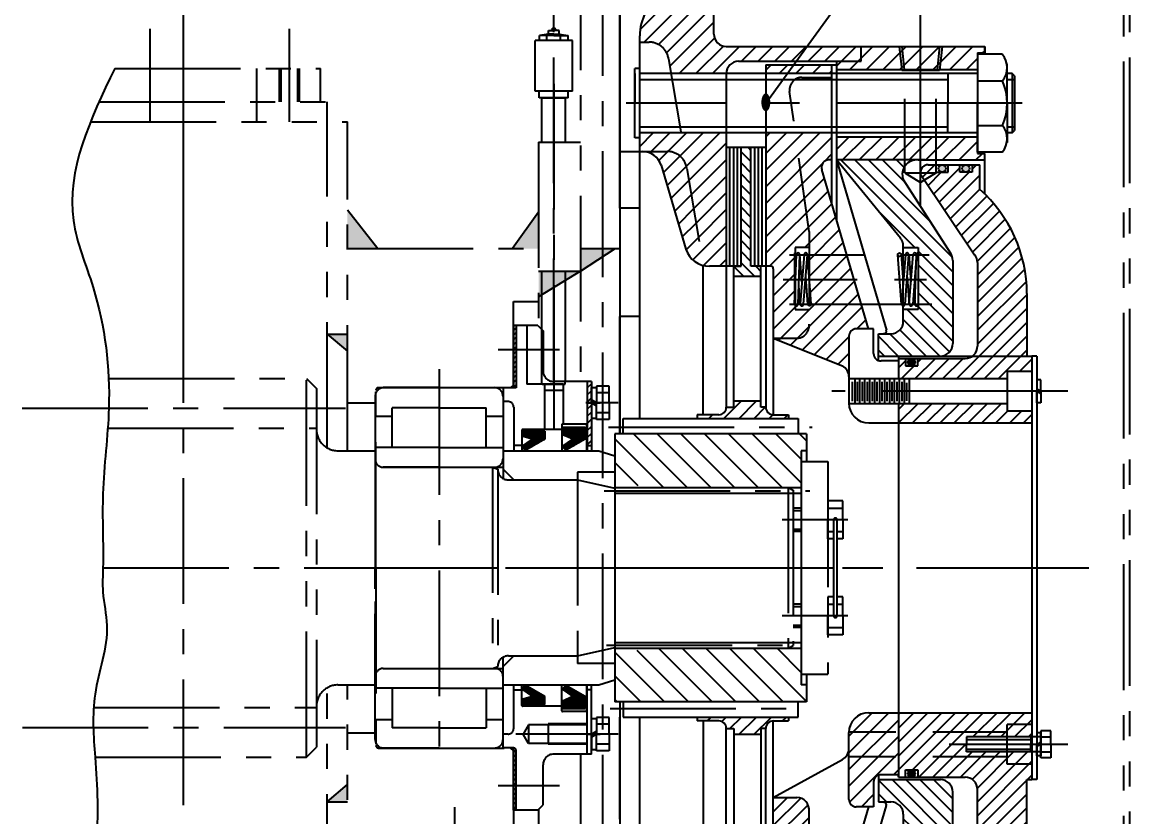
# Model space of a CAD drawing. Header units: millimetres. Extents: x 0 to 2520, y -69 to 1782.
# Drawn here: x 1275 to 1935, y 903 to 1377 of the extents above; entities that cross this region are included whole.
import ezdxf
from ezdxf.enums import TextEntityAlignment as Align

# ---------------------------------------------------------------- set-up
doc = ezdxf.new("R2010")
doc.units = ezdxf.units.MM
doc.header["$LTSCALE"] = 60
for name, pattern in [('F', [0.75, 0.5, -0.25]), ('G', [2, 1.25, -0.25, 0.25, -0.25]), ('K', [2.5, 1.25, -0.25, 0.25, -0.25, 0.25, -0.25])]:
    doc.linetypes.add(name, pattern=pattern)
for name, color, linetype in [('01', 7, 'Continuous'), ('02', 1, 'Continuous'), ('04', 2, 'F'), ('05', 142, 'G'), ('07', 6, 'K'), ('08', 1, 'Continuous'), ('11', 3, 'Continuous')]:
    doc.layers.add(name, color=color, linetype=linetype)
doc.styles.get("Standard").update_dxf_attribs({"font": 'isocp', "width": 0.707, "bigfont": 'intecad.shx'})
doc.dimstyles.new('INTE', dxfattribs={"dimscale": 6, "dimtxt": 3.5, "dimasz": 3, "dimexe": 3, "dimexo": 0, "dimgap": 1, "dimtad": 1, "dimdsep": 46, "dimtxsty": 'Standard', "dimcen": 0, "dimclrd": 1, "dimclre": 1, "dimclrt": 3, "dimaunit": 1, "dimadec": 0, "dimazin": 0, "dimtfac": 1, "dimtmove": 0, "dimatfit": 0, "dimfxl": 1, "dimarcsym": 0})
pattern_1 = [(45, (1973.6032, 4315.591), (-2.80633, 2.80633), [])]
pattern_2 = [(45, (1973.603, 4315.591), (-3.367596, 3.367596), [])]
pattern_3 = [(135, (1973.6032, 4315.591), (-2.80633, -2.80633), [])]
pattern_4 = [(45, (636.3797, 2911.235), (-3.0458066, 3.0458066), [])]
pattern_5 = [(45, (179.59285, 411.91707), (-0.088388348, 0.088388348), [])]
pattern_6 = [(45, (593.3937, 280.659), (-1.4142136, 1.4142136), [])]
pattern_7 = [(315, (179.59285, 1690.62694), (-0.088388348, -0.088388348), [])]

# ---------------------------------------------------------------- blocks, each defined once
blk = doc.blocks.new('*U1')
at = {"layer": '01'}
for p, q in [((-4, 0), (-4, 5.44)), ((-4, 5.44), (0, 5.44)), ((0, 5.44), (0, 0)), ((0, 3), (-4, 3)), ((-4, 0), (-4, -5.44)), ((0, 3), (30, 3)), ((0, -5.44), (0, 0)), ((4, 3), (4, 0)), ((4, -3), (4, 0)), ((30, 3), (30, 0)), ((30, -3), (30, 0)), ((0, -3), (-4, -3)), ((0, -3), (30, -3)), ((-4, -5.44), (0, -5.44))]:
    blk.add_line(p, q, dxfattribs=at)
at = {"layer": '02'}
for p, q in [((30, 2), (4, 2)), ((30, -2), (4, -2))]:
    blk.add_line(p, q, dxfattribs=at)
at = {"layer": '05'}
blk.add_line((-7.06, 0), (33.55, 0), dxfattribs=at)
blk = doc.blocks.new('*U2')
at = {"layer": '01'}
for p, q in [((-4.65, 1.6), (-4.65, 0)), ((0, 1.6), (-4.65, 1.6)), ((-4.65, 0), (0, 0)), ((0, 0), (-0.92, 1.6)), ((0, 1.6), (0.92, 0)), ((0, 1.6), (4.65, 1.6)), ((4.65, 0), (0, 0)), ((4.65, 1.6), (4.65, 0))]:
    blk.add_line(p, q, dxfattribs=at)
at = {"layer": '05'}
blk.add_line((0, 3.7), (0, -2.1), dxfattribs=at)
blk = doc.blocks.new('wrwerewr')
at = {"layer": '01'}
h = blk.add_hatch(color=256, dxfattribs=at)
h.paths.add_polyline_path([(2481.64, 5117.13, 1), (2478.64, 5117.13, 1)])
h.paths.add_polyline_path([(2491.25, 5117.13, 1), (2488.25, 5117.13, 1)])
for points in [[(2469.27, 5038.76, 1), (2466.27, 5038.76, 1)], [(2469.27, 4872.31, 1), (2466.27, 4872.31, 1)]]:
    blk.add_hatch(color=256, dxfattribs=at).paths.add_polyline_path(points)
at = {"layer": '02'}
h = blk.add_hatch(dxfattribs=at)
h.set_pattern_fill('ANSI31', color=256, scale=1.5, style=0)
h.set_pattern_definition(pattern_2)
h.paths.add_polyline_path([(2392.85, 5155.58, -0.411288), (2397.84, 5160.53), (2447.44, 5160.53), (2447.44, 5166.53), (2392.84, 5166.53, -0.414214), (2387.84, 5171.53), (2387.84, 5179.03), (2359.63, 5179.03, 0.106853), (2357.84, 5170.77), (2357.84, 5168.28), (2361.62, 5168.28, -0.366641), (2369.51, 5161.59), (2370.51, 5155.58)])
h.paths.add_polyline_path([(2387.84, 5179.03), (2387.84, 5193.93), (2367.65, 5193.93), (2360.26, 5180.3, 0.01769), (2359.63, 5179.03)])
h = blk.add_hatch(dxfattribs=at)
h.set_pattern_fill('ANSI31', color=256, scale=1.5, style=0)
h.set_pattern_definition(pattern_2)
h.paths.add_polyline_path([(2494.44, 5163.36), (2494.44, 5163.91), (2497.44, 5163.91), (2497.44, 5166.53), (2447.44, 5166.53), (2447.44, 5160.53), (2437.44, 5160.53), (2437.44, 5157.26), (2494.44, 5157.26)])
h.paths.add_polyline_path([(2494.44, 5129.87), (2437.44, 5129.87), (2437.44, 5120.63), (2469.49, 5120.63, -0.040072), (2470.44, 5120.63), (2497.44, 5120.63), (2497.44, 5123.26), (2494.44, 5123.26)])
h = blk.add_hatch(dxfattribs=at)
h.set_pattern_fill('ANSI31', color=256, scale=1.5, style=0)
h.set_pattern_definition(pattern_2)
h.paths.add_polyline_path([(2408.84, 5077.58), (2410.84, 5077.58, -0.414214), (2411.84, 5076.58), (2411.84, 5048.49), (2421.36, 5048.49, 0.455189), (2426.32, 5054.18), (2426.32, 5060.11), (2420.7, 5060.11), (2420.7, 5061.75, -0.208945), (2420.48, 5062.26), (2420.48, 5062.26), (2420.48, 5062.27), (2420.48, 5082.96, -0.081787), (2420.7, 5082.93), (2420.7, 5085.11), (2426.32, 5085.11), (2426.32, 5091.66), (2420.78, 5131.58), (2408.84, 5131.58)])
h.paths.add_polyline_path([(2431.49, 5116.75, -0.504941), (2434.35, 5120.63), (2435.44, 5120.63), (2435.44, 5131.58), (2420.78, 5131.58), (2426.32, 5091.66), (2426.32, 5082.26), (2441.6, 5082.26)])
h.paths.add_polyline_path([(2426.32, 5054.18, -0.455189), (2421.36, 5048.49), (2411.84, 5048.49), (2439.85, 5037.29, -0.273525), (2442.44, 5032.91), (2442.44, 5049.26, -0.414214), (2445.44, 5052.26), (2450.41, 5052.26), (2447.47, 5062.26), (2427.23, 5062.26, -0.507479), (2426.32, 5061.6)])
h.paths.add_polyline_path([(2447.47, 5062.26), (2444.54, 5072.26), (2426.45, 5072.26), (2427.23, 5062.26)])
h.paths.add_polyline_path([(2444.54, 5072.26), (2441.6, 5082.26), (2426.32, 5082.26), (2426.32, 5074.06), (2426.45, 5072.26)])
h.paths.add_polyline_path([(2435.44, 5155.58), (2435.44, 5159.03), (2408.84, 5159.03), (2408.84, 5155.58)])
h = blk.add_hatch(dxfattribs=at)
h.set_pattern_fill('ANSI31', color=256, scale=1.5, style=0)
h.set_pattern_definition(pattern_2)
h.paths.add_polyline_path([(2392.84, 5131.58), (2374.51, 5131.58), (2383.45, 5077.92, 0.065), (2386.02, 5077.58), (2392.84, 5077.58)])
h.paths.add_polyline_path([(2376.88, 5117.35, 0.366641), (2368.99, 5124.03), (2358.86, 5124.03, -0.340773), (2366.6, 5118.06), (2376.51, 5084.47, 0.25386), (2383.45, 5077.92)])
h.paths.add_polyline_path([(2368.99, 5124.03, -0.366641), (2376.88, 5117.35), (2374.51, 5131.58), (2357.84, 5131.58), (2357.84, 5124.03)])
at = {"layer": '02', "linetype": 'Continuous'}
h = blk.add_hatch(dxfattribs=at)
h.set_pattern_fill('ANSI31', color=1, angle=90, style=0)
h.set_pattern_definition([(135, (1973.6032, 4315.5908), (-2.245064, -2.245064), [])])
h.paths.add_polyline_path([(2398.84, 5077.58), (2395.84, 5077.58), (2395.84, 5073.55), (2406.84, 5073.55), (2406.84, 5077.58), (2402.84, 5077.58), (2402.84, 5125.58), (2398.84, 5125.58)])
h = blk.add_hatch(dxfattribs=at)
h.set_pattern_fill('ANSI31', color=1, scale=1.25, angle=90, style=0)
h.set_pattern_definition(pattern_3)
h.paths.add_polyline_path([(2470.48, 5060.11), (2464.44, 5060.11), (2464.44, 5055.26, -0.414214), (2459.44, 5050.26), (2454.44, 5050.26), (2454.44, 5041.26), (2479.44, 5041.26, 0.414214), (2484.44, 5046.26), (2484.44, 5079.95, 0.13227), (2483.77, 5082.46), (2464.36, 5112.75, -0.49108), (2469.49, 5120.63), (2437.44, 5120.63), (2463.32, 5088.9, -0.172711), (2464.44, 5085.74), (2464.44, 5085.11), (2470.48, 5085.11)])
h = blk.add_hatch(dxfattribs=at)
h.set_pattern_fill('ANSI31', color=1, scale=1.25, style=0)
h.set_pattern_definition(pattern_1)
h.paths.add_polyline_path([(2495.44, 5108.63), (2495.44, 5118.63), (2492.25, 5118.63), (2492.25, 5115.63), (2487.25, 5115.63), (2487.25, 5118.63), (2482.64, 5118.63), (2482.64, 5115.63), (2477.64, 5115.63), (2477.64, 5118.63), (2474.44, 5118.63, 0.414214), (2471.44, 5115.63), (2471.44, 5114.84), (2493.29, 5082.24, -0.175459), (2494.44, 5079.04), (2494.44, 5045.26, -0.236068), (2492.44, 5041.26), (2514.44, 5041.26), (2514.44, 5066.57, 0.212445)])
h.paths.add_polyline_path([(2492.44, 5041.26, -0.162278), (2489.44, 5040.26), (2470.27, 5040.26), (2470.27, 5037.26), (2465.27, 5037.26), (2465.27, 5040.26), (2462.44, 5040.26), (2462.44, 5039.26), (2462.44, 5031.97), (2506.44, 5031.97), (2506.44, 5034.97), (2516.44, 5034.97), (2516.44, 5041.26), (2514.44, 5041.26)])
h.paths.add_polyline_path([(2462.44, 5021.97), (2462.44, 5014.18), (2516.44, 5014.18), (2516.44, 5018.97), (2506.44, 5018.97), (2506.44, 5021.97)])
h = blk.add_hatch(dxfattribs=at)
h.set_pattern_fill('LINE', color=1, scale=1.356668, angle=45, style=0)
h.set_pattern_definition(pattern_4)
h.paths.add_polyline_path([(2395.84, 5020.51), (2392.84, 5020.51, -0.414214), (2389.84, 5017.51), (2381.04, 5017.51), (2381.04, 5015.9), (2418.04, 5015.9), (2418.04, 5017.51), (2411.84, 5017.51, -0.414214), (2408.84, 5020.51), (2406.84, 5020.51), (2406.84, 5023), (2395.84, 5023)])
at = {"layer": '02'}
h = blk.add_hatch(dxfattribs=at)
h.set_pattern_fill('ANSI31', color=256, scale=1.5, style=0)
h.set_pattern_definition(pattern_2)
h.paths.add_polyline_path([(2442.44, 4879.09), (2442.44, 4861.81, 0.414214), (2445.44, 4858.81), (2452.44, 4858.81), (2452.44, 4868.81, -0.414214), (2455.44, 4871.81), (2462.44, 4871.81), (2462.44, 4879.09)])
h.paths.add_polyline_path([(2450.44, 4896.88, 0.406545), (2442.45, 4889.09), (2462.44, 4889.09), (2462.44, 4896.88)])
h.paths.add_polyline_path([(2462.44, 4879.09), (2462.44, 4889.09), (2442.45, 4889.09, 0.006563), (2442.44, 4888.88), (2442.44, 4879.09)])
at = {"layer": '02', "linetype": 'Continuous'}
h = blk.add_hatch(dxfattribs=at)
h.set_pattern_fill('ANSI31', color=1, scale=1.25, style=0)
h.set_pattern_definition(pattern_1)
h.paths.add_polyline_path([(2494.44, 4832.03, -0.175459), (2493.29, 4828.83), (2471.44, 4796.22), (2471.44, 4795.43, 0.414214), (2474.44, 4792.43), (2477.64, 4792.43), (2477.64, 4795.43), (2482.64, 4795.43), (2482.64, 4792.43), (2487.25, 4792.43), (2487.25, 4795.43), (2492.25, 4795.43), (2492.25, 4792.43), (2495.44, 4792.43), (2495.44, 4802.43, 0.212445), (2514.44, 4844.5), (2514.44, 4869.81), (2516.44, 4869.81), (2516.44, 4876.09), (2506.44, 4876.09), (2506.44, 4879.09), (2462.44, 4879.09), (2462.44, 4870.81), (2465.27, 4870.81), (2465.27, 4873.81), (2470.27, 4873.81), (2470.27, 4870.81), (2489.44, 4870.81, -0.414214), (2494.44, 4865.81)])
h.paths.add_polyline_path([(2506.44, 4879.09), (2506.44, 4881.09), (2490.04, 4881.09), (2490.04, 4884.09), (2490.04, 4887.09), (2506.44, 4887.09), (2506.44, 4889.09), (2462.44, 4889.09), (2462.44, 4879.09)])
h.paths.add_polyline_path([(2462.44, 4896.88), (2462.44, 4889.09), (2506.44, 4889.09), (2506.44, 4892.09), (2516.44, 4892.09), (2516.44, 4896.88)])
h.paths.add_polyline_path([(2506.44, 4892.09), (2506.44, 4887.09), (2516.44, 4887.09), (2516.44, 4892.09)])
h.paths.add_polyline_path([(2506.44, 4881.09), (2506.44, 4876.09), (2516.44, 4876.09), (2516.44, 4881.09)])
h = blk.add_hatch(dxfattribs=at)
h.set_pattern_fill('LINE', color=1, scale=1.356668, angle=45, style=0)
h.set_pattern_definition(pattern_4)
h.paths.add_polyline_path([(2381.04, 4895.16), (2381.04, 4893.55), (2389.84, 4893.55, -0.414214), (2392.84, 4890.55), (2395.84, 4890.55), (2395.84, 4888.06), (2406.84, 4888.06), (2406.84, 4890.55), (2408.84, 4890.55, -0.414214), (2411.84, 4893.55), (2418.04, 4893.55), (2418.04, 4895.16)])
h = blk.add_hatch(dxfattribs=at)
h.set_pattern_fill('ANSI31', color=1, scale=1.25, angle=90, style=0)
h.set_pattern_definition(pattern_3)
h.paths.add_polyline_path([(2470.48, 4825.95), (2464.44, 4825.95), (2464.44, 4825.32, -0.172711), (2463.32, 4822.16), (2437.44, 4790.43), (2469.49, 4790.43, -0.49108), (2464.36, 4798.31), (2483.53, 4828.24, 0.154629), (2484.44, 4831.12), (2484.44, 4864.81, 0.414214), (2479.44, 4869.81), (2454.44, 4869.81), (2454.44, 4860.81), (2459.44, 4860.81, -0.414214), (2464.44, 4855.81), (2464.44, 4850.95), (2470.48, 4850.95)])
h = blk.add_hatch(dxfattribs=at)
h.set_pattern_fill('ANSI31', color=1, scale=1.25, style=0)
h.set_pattern_definition(pattern_1)
h.paths.add_polyline_path([(2408.84, 4779.48), (2408.84, 4755.48), (2408.84, 4752.03), (2435.44, 4752.03), (2435.44, 4757.08), (2423.41, 4757.08, -0.455189), (2418.46, 4762.77), (2426.32, 4819.4), (2426.32, 4825.95), (2420.7, 4825.95), (2420.7, 4850.95), (2426.32, 4850.95), (2426.32, 4856.88, 0.455189), (2421.36, 4862.57), (2411.84, 4862.57), (2411.84, 4834.48, -0.414214), (2410.84, 4833.48), (2408.84, 4833.48)])
at = {"layer": '04', "linetype": 'F'}
h = blk.add_hatch(dxfattribs=at)
h.set_pattern_fill('U', color=2, scale=3, angle=45, style=0, pattern_type=0)
h.set_pattern_definition([(315, (2420.477, 5072.2625), (-2.12132, -2.12132), [])])
edge = h.paths.add_edge_path()
edge.add_ellipse((2426.53, 5062.26), major_axis=(-0.495, 0.495), ratio=1, start_angle=-135, end_angle=225, ccw=False)
edge = h.paths.add_edge_path()
edge.add_ellipse((2462.88, 5082.26), major_axis=(0.495, 0.495), ratio=1, start_angle=-45, end_angle=315, ccw=False)
at = {"layer": '01'}
for p, q in [((2349.84, 5195.23), (2349.84, 5101.08)), ((2349.84, 5101.08), (2349.84, 5193.93)), ((2387.84, 5171.53), (2387.84, 5193.93)), ((2357.84, 5015.9), (2357.84, 5170.77)), ((2392.84, 5166.53), (2497.44, 5166.53)), ((2392.84, 5166.53), (2497.44, 5166.53)), ((2447.44, 5160.53), (2447.44, 5166.53)), ((2497.44, 5163.91), (2497.44, 5166.53)), ((2497.44, 5166.53), (2497.44, 5163.36)), ((2494.44, 5163.91), (2494.44, 5123.26)), ((2494.44, 5163.91), (2497.44, 5163.91)), ((2494.44, 5163.36), (2494.44, 5143.58)), ((2504.46, 5163.36), (2494.44, 5163.36)), ((2355.86, 5129.58), (2355.86, 5157.58)), ((2357.84, 5157.58), (2355.86, 5157.58)), ((2357.84, 5155.58), (2357.84, 5157.58)), ((2397.84, 5160.53), (2447.44, 5160.53)), ((2408.84, 5159.03), (2408.84, 5155.58)), ((2408.84, 5159.03), (2437.44, 5159.03)), ((2408.84, 5159.03), (2437.44, 5159.03)), ((2435.44, 5159.03), (2435.44, 5155.58)), ((2437.44, 5160.53), (2437.44, 5155.58)), ((2437.44, 5157.26), (2494.44, 5157.26)), ((2506.42, 5143.58), (2506.42, 5159.52)), ((2355.86, 5155.58), (2355.86, 5143.58)), ((2494.44, 5155.58), (2357.84, 5155.58)), ((2392.84, 5155.53), (2392.84, 5020.51)), ((2482.44, 5155.58), (2482.44, 5143.58)), ((2494.44, 5152.58), (2504.6, 5152.58)), ((2508.42, 5155.58), (2506.42, 5155.58)), ((2508.42, 5155.58), (2508.42, 5131.58)), ((2509.42, 5154.58), (2508.42, 5155.58)), ((2509.42, 5154.58), (2509.42, 5132.58)), ((2482.44, 5131.58), (2482.44, 5143.58)), ((2494.44, 5123.81), (2494.44, 5143.58)), ((2506.42, 5143.58), (2506.42, 5127.65)), ((2494.44, 5134.58), (2504.6, 5134.58)), ((2357.84, 5129.58), (2355.86, 5129.58)), ((2494.44, 5131.58), (2357.84, 5131.58)), ((2408.84, 5131.58), (2408.84, 5020.51)), ((2435.44, 5131.58), (2435.44, 5103.26)), ((2437.44, 5131.58), (2437.44, 5096.44)), ((2494.44, 5129.87), (2437.44, 5129.87)), ((2508.42, 5131.58), (2506.42, 5131.58)), ((2508.42, 5131.58), (2509.42, 5132.58)), ((2408.84, 5125.58), (2392.84, 5125.58)), ((2394.34, 5077.58), (2394.34, 5125.58)), ((2395.84, 5077.58), (2395.84, 5125.58)), ((2397.34, 5077.58), (2397.34, 5125.58)), ((2398.84, 5077.58), (2398.84, 5125.58)), ((2402.84, 5077.58), (2402.84, 5125.58)), ((2404.34, 5077.58), (2404.34, 5125.58)), ((2405.84, 5077.58), (2405.84, 5125.58)), ((2407.34, 5077.58), (2407.34, 5125.58)), ((2357.84, 5124.03), (2358.86, 5124.03)), ((2435.44, 5120.63), (2434.35, 5120.63)), ((2437.44, 5120.63), (2457.58, 5051.7)), ((2473.22, 5120.63), (2437.44, 5120.63)), ((2463.32, 5088.9), (2437.44, 5120.63)), ((2470.44, 5120.63), (2497.44, 5120.63)), ((2504.46, 5123.81), (2494.44, 5123.81)), ((2494.44, 5123.26), (2497.44, 5123.26)), ((2497.44, 5106.76), (2497.44, 5123.26)), ((2366.47, 5118.52), (2376.51, 5084.47)), ((2450.41, 5052.26), (2431.49, 5116.75)), ((2474.44, 5118.63), (2495.44, 5118.63)), ((2477.64, 5118.63), (2477.64, 5115.63)), ((2482.64, 5115.63), (2482.64, 5118.63)), ((2487.25, 5115.63), (2487.25, 5118.63)), ((2492.25, 5118.63), (2492.25, 5115.63)), ((2495.44, 5108.63), (2495.44, 5118.63)), ((2464.36, 5112.75), (2483.53, 5082.82)), ((2471.44, 5101.69), (2471.44, 5115.63)), ((2471.44, 5114.84), (2493.29, 5082.24)), ((2477.64, 5115.63), (2482.64, 5115.63)), ((2492.25, 5115.63), (2487.25, 5115.63)), ((2357.84, 5101.08), (2349.84, 5101.08)), ((2464.44, 5055.26), (2464.44, 5085.74)), ((2383.51, 5017.51), (2383.51, 5077.58)), ((2398.84, 5077.58), (2386.02, 5077.58)), ((2395.84, 5020.51), (2395.84, 5077.58)), ((2395.84, 5077.58), (2397.84, 5077.58)), ((2397.84, 5077.58), (2398.84, 5077.58)), ((2410.84, 5077.58), (2402.84, 5077.58)), ((2406.84, 5020.51), (2406.84, 5077.58)), ((2411.84, 5076.58), (2411.84, 5017.51)), ((2484.44, 5079.95), (2484.44, 5046.26)), ((2494.44, 5079.04), (2494.44, 5045.26)), ((2395.84, 5073.55), (2406.84, 5073.55)), ((2514.44, 5066.57), (2514.44, 5041.26)), ((2349.84, 5057.27), (2349.84, 5009.8)), ((2349.84, 5009.8), (2349.84, 5057.27)), ((2357.84, 5057.27), (2349.84, 5057.27)), ((2442.44, 5049.26), (2442.44, 5022.18)), ((2450.41, 5052.26), (2445.44, 5052.26)), ((2452.44, 5052.26), (2450.41, 5052.26)), ((2452.44, 5042.26), (2452.44, 5052.26)), ((2454.44, 5050.26), (2459.44, 5050.26)), ((2454.44, 5039.43), (2454.44, 5050.26)), ((2411.84, 5048.49), (2439.85, 5037.29)), ((2454.44, 5041.26), (2479.44, 5041.26)), ((2455.56, 5041.26), (2516.44, 5041.26)), ((2462.44, 5041.26), (2462.44, 5031.97)), ((2462.44, 5040.26), (2462.44, 5039.26)), ((2462.44, 5040.26), (2489.44, 5040.26)), ((2465.27, 5040.26), (2465.27, 5037.26)), ((2470.27, 5037.26), (2470.27, 5040.26)), ((2514.44, 5041.26), (2516.44, 5041.26)), ((2516.44, 5041.26), (2516.44, 4869.81)), ((2518.44, 5041.26), (2516.44, 5041.26)), ((2518.44, 5041.26), (2516.44, 5041.26)), ((2518.44, 5041.26), (2518.44, 4869.81)), ((2462.44, 5039.26), (2455.44, 5039.26)), ((2465.27, 5037.26), (2470.27, 5037.26)), ((2506.44, 5031.97), (2442.44, 5031.97)), ((2516.44, 5034.97), (2506.44, 5034.97)), ((2506.44, 5034.97), (2506.44, 5018.97)), ((2406.84, 5023), (2395.84, 5023)), ((2506.44, 5021.97), (2442.45, 5021.97)), ((2462.44, 5021.97), (2462.44, 4870.81)), ((2381.04, 5017.51), (2381.04, 5015.9)), ((2392.84, 5020.51), (2395.84, 5020.51)), ((2408.84, 5020.51), (2406.84, 5020.51)), ((2418.04, 5017.51), (2418.04, 5015.9)), ((2516.44, 5018.97), (2506.44, 5018.97)), ((2349.84, 4895.16), (2349.84, 4853.79)), ((2349.84, 4853.79), (2349.84, 4895.16)), ((2357.84, 4738.81), (2357.84, 4895.16)), ((2381.04, 4895.16), (2381.04, 4893.55)), ((2383.51, 4893.55), (2383.51, 4833.48)), ((2411.84, 4834.48), (2411.84, 4893.55)), ((2418.04, 4895.16), (2418.04, 4893.55)), ((2392.84, 4755.53), (2392.84, 4890.55)), ((2392.84, 4890.55), (2395.84, 4890.55)), ((2395.84, 4890.55), (2395.84, 4833.48)), ((2406.84, 4888.06), (2395.84, 4888.06)), ((2408.84, 4890.55), (2406.84, 4890.55)), ((2406.84, 4890.55), (2406.84, 4833.48)), ((2408.84, 4779.48), (2408.84, 4890.55)), ((2442.44, 4861.81), (2442.44, 4888.88)), ((2411.84, 4862.57), (2439.85, 4877.97)), ((2454.44, 4871.63), (2454.44, 4860.81)), ((2454.44, 4869.81), (2479.44, 4869.81)), ((2462.44, 4871.81), (2455.44, 4871.81)), ((2462.44, 4870.81), (2462.44, 4871.81)), ((2462.44, 4870.81), (2489.44, 4870.81)), ((2465.27, 4870.81), (2465.27, 4873.81)), ((2465.27, 4873.81), (2470.27, 4873.81)), ((2470.27, 4873.81), (2470.27, 4870.81)), ((2514.44, 4869.81), (2516.44, 4869.81)), ((2514.44, 4844.5), (2514.44, 4869.81)), ((2518.44, 4869.81), (2516.44, 4869.81)), ((2452.44, 4868.81), (2452.44, 4858.81)), ((2494.44, 4832.03), (2494.44, 4865.81)), ((2411.84, 4862.57), (2421.36, 4862.57)), ((2454.44, 4860.81), (2459.44, 4860.81)), ((2484.44, 4831.12), (2484.44, 4864.81)), ((2426.32, 4819.4), (2426.32, 4856.88)), ((2450.41, 4858.81), (2431.49, 4794.32)), ((2437.44, 4790.43), (2457.58, 4859.36)), ((2452.44, 4858.81), (2445.44, 4858.81)), ((2464.44, 4855.81), (2464.44, 4825.32))]:
    blk.add_line(p, q, dxfattribs=at)
at = {"layer": '01', "color": 7, "linetype": 'Continuous'}
for p, q in [((2389.84, 5017.51), (2381.04, 5017.51)), ((2411.84, 5017.51), (2418.04, 5017.51)), ((2450.44, 5014.18), (2516.44, 5014.18)), ((2450.44, 4896.88), (2516.44, 4896.88)), ((2389.84, 4893.55), (2381.04, 4893.55)), ((2411.84, 4893.55), (2418.04, 4893.55))]:
    blk.add_line(p, q, dxfattribs=at)
at = {"layer": '01'}
for centre in [(2480.14, 5117.13), (2489.75, 5117.13), (2467.77, 5038.76), (2467.77, 4872.31)]:
    blk.add_circle(centre, 1.5, dxfattribs=at)
for centre, radius, start, end in [((2377.84, 5170.77), 20, 151.5498, 180), ((2392.84, 5171.53), 5, 180, 270), ((2497.82, 5157.88), 8.61, 322.0181, 39.5112), ((2397.84, 5155.53), 5, 90, 180), ((2483.29, 5143.58), 23.14, 337.1098, 22.8902), ((2497.82, 5129.28), 8.61, 320.4888, 37.9819), ((2358.86, 5116.03), 8, 18.1472, 90), ((2434.35, 5117.63), 3, 90, 197.1644), ((2469.97, 5114.71), 5.94, 85.4106, 199.2084), ((2474.44, 5115.63), 3, 90, 180), ((2457.68, 5066.25), 56.77, 0.32, 48.2956), ((2386.02, 5087.58), 10, 198.1472, 270), ((2479.44, 5079.95), 5, 0, 35.16), ((2489.44, 5079.04), 5, 0, 39.8071), ((2410.84, 5076.58), 1, 0, 90), ((2459.44, 5055.26), 5, 270, 0), ((2445.44, 5049.26), 3, 90, 180), ((2456.61, 5051.43), 1, 270, 15.4874), ((2479.44, 5046.26), 5, 270, 0), ((2489.44, 5045.26), 5, 270, 0), ((2455.44, 5042.26), 3, 180, 270), ((2437.44, 5032.91), 5, 0, 61.1906), ((2450.44, 5022.18), 8, 180, 270), ((2389.84, 5020.51), 3, 270, 0), ((2411.84, 5020.51), 3, 180, 270), ((2450.44, 4888.88), 8, 90, 180), ((2389.84, 4890.55), 3, 0, 90), ((2411.84, 4890.55), 3, 90, 180), ((2437.44, 4882.36), 5, 298.8094, 0), ((2455.44, 4868.81), 3, 90, 180), ((2479.44, 4864.81), 5, 0, 90), ((2489.44, 4865.81), 5, 0, 90), ((2421.36, 4857.57), 5, 352.102, 90), ((2445.44, 4861.81), 3, 180, 270), ((2456.61, 4859.63), 1, 344.5126, 90), ((2459.44, 4855.81), 5, 0, 90)]:
    blk.add_arc(centre, radius, start, end, dxfattribs=at)
at = {"layer": '02'}
for p, q in [((2462.76, 5166.53), (2480.13, 5166.53)), ((2357.84, 5153.18), (2482.44, 5153.18)), ((2506.42, 5153.18), (2509.42, 5153.18)), ((2357.84, 5133.98), (2482.44, 5133.98)), ((2506.42, 5133.98), (2509.42, 5133.98))]:
    blk.add_line(p, q, dxfattribs=at)
at = {"layer": '02', "color": 1, "linetype": 'Continuous'}
for p, q in [((2443.79, 5030.8), (2443.79, 5022.98)), ((2444.79, 5031.97), (2444.79, 5021.97)), ((2445.79, 5030.8), (2445.79, 5022.98)), ((2446.79, 5031.97), (2446.79, 5021.97)), ((2447.79, 5030.8), (2447.79, 5022.98)), ((2448.79, 5031.97), (2448.79, 5021.97)), ((2449.79, 5030.8), (2449.79, 5022.98)), ((2450.79, 5031.97), (2450.79, 5021.97)), ((2451.79, 5030.8), (2451.79, 5022.98)), ((2452.79, 5031.97), (2452.79, 5021.97)), ((2453.79, 5030.8), (2453.79, 5022.98)), ((2454.79, 5031.97), (2454.79, 5021.97)), ((2455.79, 5030.8), (2455.79, 5022.98)), ((2456.79, 5031.97), (2456.79, 5021.97)), ((2457.79, 5030.8), (2457.79, 5022.98)), ((2458.79, 5031.97), (2458.79, 5021.97)), ((2459.79, 5030.8), (2459.79, 5022.98)), ((2460.79, 5031.97), (2460.79, 5021.97)), ((2461.79, 5030.8), (2461.79, 5022.98)), ((2462.79, 5031.97), (2462.79, 5021.97)), ((2463.79, 5030.8), (2463.79, 5022.98)), ((2464.79, 5031.97), (2464.79, 5021.97)), ((2466.79, 5031.97), (2466.79, 5021.97)), ((2465.79, 5030.47), (2465.79, 5023.09))]:
    blk.add_line(p, q, dxfattribs=at)
at = {"layer": '04', "color": 2, "linetype": 'F'}
for p, q in [((2357.84, 5168.28), (2361.62, 5168.28)), ((2462.76, 5166.53), (2463.82, 5156.99)), ((2463.78, 5166.45), (2464.82, 5157.1)), ((2479.11, 5166.45), (2478.07, 5157.1)), ((2480.13, 5166.53), (2479.06, 5156.99)), ((2369.51, 5161.59), (2383.51, 5077.58)), ((2463.82, 5156.99), (2479.06, 5156.99)), ((2465.09, 5115.36), (2465.09, 5156.99)), ((2477.79, 5115.36), (2477.79, 5156.99)), ((2408.84, 5155.58), (2408.84, 5131.58)), ((2423.41, 5153.98), (2435.44, 5153.98)), ((2435.44, 5155.58), (2435.44, 5131.58)), ((2437.44, 5155.58), (2437.44, 5131.58)), ((2426.32, 5091.66), (2418.46, 5148.3)), ((2349.84, 5124.03), (2368.99, 5124.03)), ((2465.09, 5115.36), (2471.44, 5111.53)), ((2465.09, 5115.36), (2477.79, 5115.36)), ((2477.79, 5115.36), (2471.44, 5111.53)), ((2426.32, 5091.66), (2426.32, 5054.18)), ((2426.32, 5085.11), (2420.7, 5085.11)), ((2420.7, 5085.11), (2420.7, 5060.11)), ((2464.44, 5085.11), (2470.48, 5085.11)), ((2470.48, 5085.11), (2470.48, 5060.11)), ((2418.41, 5082.26), (2474.9, 5082.26)), ((2420.48, 5082.96), (2420.48, 5062.26)), ((2420.48, 5062.29), (2421.18, 5082.29)), ((2421.88, 5062.24), (2422.58, 5082.24)), ((2423.43, 5071.32), (2422.58, 5082.32)), ((2424.28, 5082.32), (2422.73, 5062.32)), ((2424.12, 5062.21), (2425.68, 5082.21)), ((2427.22, 5062.32), (2425.68, 5082.32)), ((2463.73, 5062.21), (2462.18, 5082.21)), ((2463.57, 5082.38), (2464.43, 5071.32)), ((2465.28, 5082.32), (2463.73, 5062.32)), ((2465.13, 5062.23), (2466.68, 5082.27)), ((2466.67, 5082.41), (2467.53, 5071.32)), ((2466.83, 5062.32), (2468.38, 5082.32)), ((2469.78, 5082.3), (2468.23, 5062.23)), ((2469.08, 5062.29), (2469.78, 5082.26)), ((2470.48, 5082.96), (2470.48, 5062.26)), ((2415.83, 5072.26), (2473.79, 5072.26)), ((2425.83, 5062.21), (2424.98, 5073.2)), ((2465.98, 5073.2), (2466.83, 5062.21)), ((2422.73, 5062.21), (2422.14, 5069.8)), ((2468.81, 5069.8), (2469.08, 5062.24)), ((2420.7, 5060.11), (2426.32, 5060.11)), ((2470.48, 5060.11), (2464.44, 5060.11)), ((2411.84, 5048.49), (2421.36, 5048.49)), ((2506.44, 4876.09), (2506.44, 4892.09)), ((2516.44, 4892.09), (2506.44, 4892.09)), ((2506.44, 4889.09), (2442.45, 4889.09)), ((2506.44, 4879.09), (2442.44, 4879.09)), ((2516.44, 4876.09), (2506.44, 4876.09))]:
    blk.add_line(p, q, dxfattribs=at)
for centre in [(2462.88, 5082.26), (2426.53, 5062.26)]:
    blk.add_circle(centre, 0.7, dxfattribs=at)
for centre, radius, start, end in [((2361.62, 5160.28), 8, 9.4599, 90), ((2423.41, 5148.98), 5, 90, 187.898), ((2368.99, 5116.03), 8, 9.4599, 90), ((2459.44, 5085.74), 5, 0, 39.1958), ((2420.48, 5082.26), 0.7, 357.993, 90), ((2421.88, 5082.26), 0.7, 357.993, 177.993), ((2424.98, 5082.26), 0.7, 355.566, 175.566), ((2465.98, 5082.26), 0.7, 0.2121, 175.5684), ((2469.08, 5082.26), 0.7, 3.2899, 175.5684), ((2470.48, 5082.26), 0.7, 90, 180), ((2421.18, 5062.26), 0.7, 177.993, 357.993), ((2423.43, 5062.26), 0.7, 175.566, 355.566), ((2464.43, 5062.26), 0.7, 175.5684, 357.1244), ((2467.53, 5062.26), 0.7, 175.5684, 357.292), ((2469.78, 5062.26), 0.7, 177.9942, 0), ((2421.36, 5053.49), 5, 270, 7.898)]:
    blk.add_arc(centre, radius, start, end, dxfattribs=at)
at = {"layer": '05', "color": 4, "linetype": 'G'}
for p, q in [((2471.44, 5108.66), (2471.44, 5184.19)), ((2471.44, 5108.78), (2471.44, 5169.28)), ((2349.84, 5124.03), (2358.86, 5124.03)), ((2530.96, 5026.97), (2435.57, 5026.97)), ((2349.84, 4955.53), (2539.48, 4955.53)), ((2530.96, 4884.09), (2482.98, 4884.09))]:
    blk.add_line(p, q, dxfattribs=at)
at = {"layer": '05'}
for p, q in [((2512.51, 5143.58), (2352.31, 5143.58)), ((2418.41, 5062.26), (2476.01, 5062.26))]:
    blk.add_line(p, q, dxfattribs=at)
at = {"layer": '01', "xscale": -0.9999999999999999, "rotation": 270}
blk.add_blockref('*U2', (2518.44, 5026.97), dxfattribs=at)
at = {"layer": '01', "rotation": 270}
blk.add_blockref('*U2', (2518.44, 4884.09), dxfattribs=at)
at = {"layer": '05', "color": 4, "linetype": 'G', "rotation": 180}
blk.add_blockref('*U1', (2520.04, 4884.09), dxfattribs=at)
blk = doc.blocks.new('*D5')
at = {"layer": '08', "color": 1, "lineweight": -2}
for p, q in [((1370.98, 1181.98), (1370.98, 1533.79)), ((1631.28, 1414.26), (1631.28, 1533.79)), ((1388.98, 1515.79), (1613.28, 1515.79))]:
    blk.add_line(p, q, dxfattribs=at)
at = {"layer": '08', "color": 1}
for points in [[(1388.98, 1518.79), (1388.98, 1512.79), (1370.98, 1515.79)], [(1613.28, 1518.79), (1613.28, 1512.79), (1631.28, 1515.79)]]:
    blk.add_solid(points, dxfattribs=at)
at = {"layer": 'Defpoints', "color": 0}
for p in [(1631.28, 1515.79), (1631.28, 1414.26), (1370.98, 1181.98)]:
    blk.add_point(p, dxfattribs=at)
at = {"layer": '08', "color": 3, "insert": (1501.13, 1532.3), "char_height": 21, "attachment_point": 5}
blk.add_mtext('260.3', dxfattribs=at)

msp = doc.modelspace()

# ---------------------------------------------------------------- hatches: boundary and pattern name
at = {"layer": '07', "linetype": 'K'}
for points in [[(1468.782, 1264.847), (1468.782, 1241.772), (1486.857, 1241.772)], [(1468.782, 1180.567), (1456.782, 1190.772), (1468.782, 1190.772)], [(1468.782, 911.772), (1468.782, 921.977), (1456.782, 911.772)]]:
    msp.add_hatch(color=6, dxfattribs=at).paths.add_polyline_path(points)
h = msp.add_hatch(color=6, dxfattribs=at)
h.paths.add_polyline_path([(1582.782, 1263.462), (1567.317, 1241.772), (1582.782, 1241.772)])
h.paths.add_polyline_path([(1607.782, 1228.255), (1582.782, 1228.255), (1582.782, 1212.909)])
h = msp.add_hatch(color=6, dxfattribs=at)
h.paths.add_polyline_path([(1620.782, 1236.785), (1620.782, 1241.772), (1607.782, 1241.772), (1607.782, 1228.255)])
h.paths.add_polyline_path([(1628.382, 1241.772), (1620.782, 1241.772), (1620.782, 1236.785)])
h = msp.add_hatch(dxfattribs=at)
h.set_pattern_fill('_USER', color=6, scale=2, angle=45, style=0, pattern_type=0)
h.set_pattern_definition(pattern_6)
h.paths.add_polyline_path([(1567.832, 1158.739), (1569.432, 1158.739), (1569.432, 1195.809), (1567.832, 1195.809)])
h = msp.add_hatch(dxfattribs=at)
h.set_pattern_fill('_USER', color=6, scale=3, angle=45, style=0, pattern_type=0)
h.set_pattern_definition([(45, (383.6732, 333.6306), (-2.1213203, 2.1213203), [])])
h.paths.add_polyline_path([(1614.242, 1158.872), (1614.242, 1162.422), (1611.742, 1162.422), (1611.742, 1149.672), (1614.242, 1149.672)])
h.paths.add_polyline_path([(1614.242, 1149.672), (1612.145, 1149.672), (1611.742, 1149.672), (1611.742, 1124.122), (1614.242, 1124.122)])
h = msp.add_hatch(dxfattribs=at)
h.set_pattern_fill('ANSI31', color=6, style=0)
h.set_pattern_definition(pattern_5)
h.paths.add_polyline_path([(1579.203, 1128.087), (1572.732, 1123.598), (1574.789, 1121.272), (1586.522, 1128.087), (1586.522, 1132.831), (1572.732, 1132.831), (1572.732, 1129.788)])
h = msp.add_hatch(dxfattribs=at)
h.set_pattern_fill('ANSI31', color=6, style=0)
h.set_pattern_definition(pattern_5)
h.paths.add_polyline_path([(1603.156, 1128.087), (1596.901, 1123.567), (1599.03, 1121.439), (1610.475, 1128.087), (1610.475, 1135.266), (1596.582, 1135.266), (1596.582, 1130.918)])
h = msp.add_hatch(dxfattribs=at)
h.set_pattern_fill('ANSI31', color=6, scale=10, style=0)
h.set_pattern_definition([(45, (179.5928, 411.9171), (-0.8838835, 0.8838835), [])])
h.paths.add_polyline_path([(1596.582, 1135.266), (1596.582, 1130.918), (1603.156, 1128.087), (1596.901, 1123.567), (1599.03, 1121.439), (1610.475, 1128.087), (1610.475, 1135.266)])
h = msp.add_hatch(dxfattribs=at)
h.set_pattern_fill('ANSI31', color=6, style=0)
h.set_pattern_definition(pattern_7)
h.paths.add_polyline_path([(1586.522, 969.713), (1572.732, 969.713), (1572.732, 972.756), (1579.203, 974.457), (1572.732, 978.946), (1574.789, 981.272), (1586.522, 974.457)])
h = msp.add_hatch(dxfattribs=at)
h.set_pattern_fill('ANSI31', color=6, scale=10, style=0)
h.set_pattern_definition([(315, (179.5928, 1690.627), (-0.8838835, -0.8838835), [])])
h.paths.add_polyline_path([(1610.475, 967.278), (1596.582, 967.278), (1596.582, 971.626), (1603.156, 974.457), (1596.901, 978.977), (1599.03, 981.105), (1610.475, 974.457)])
h = msp.add_hatch(dxfattribs=at)
h.set_pattern_fill('ANSI31', color=6, style=0)
h.set_pattern_definition(pattern_7)
h.paths.add_polyline_path([(1610.475, 967.278), (1596.582, 967.278), (1596.582, 971.626), (1603.156, 974.457), (1596.901, 978.977), (1599.03, 981.105), (1610.475, 974.457)])
h = msp.add_hatch(dxfattribs=at)
h.set_pattern_fill('_USER', color=6, scale=2, angle=45, style=0, pattern_type=0)
h.set_pattern_definition(pattern_6)
h.paths.add_polyline_path([(1567.832, 906.735), (1569.432, 906.735), (1569.432, 942.305, 0.4142136), (1567.932, 943.805), (1567.832, 943.805)])
at = {"layer": '11', "linetype": 'Continuous'}
h = msp.add_hatch(dxfattribs=at)
h.set_pattern_fill('_USER', color=3, scale=10, angle=135, style=0, pattern_type=0)
h.set_pattern_definition([(135, (557.104, 290.171), (-7.07107, -7.07107), [])])
h.paths.add_polyline_path([(1739.312, 1099.272), (1739.312, 1121.122), (1742.482, 1121.122), (1742.482, 1131.272), (1628.182, 1131.272), (1628.182, 1100.472), (1653.582, 1100.472), (1653.582, 1099.272)])
h.paths.add_polyline_path([(1742.482, 971.272), (1742.482, 981.422), (1739.312, 981.422), (1739.312, 1003.272), (1653.582, 1003.272), (1653.582, 1002.072), (1628.182, 1002.072), (1628.182, 971.272)])

# ---------------------------------------------------------------- linework, layer by layer
for p, q in [((1633.182, 1140.272), (1737.482, 1140.272)), ((1633.182, 1131.272), (1633.182, 1140.272)), ((1737.482, 1140.272), (1737.482, 1131.272)), ((1628.182, 1131.272), (1628.182, 971.272)), ((1742.482, 1131.272), (1628.182, 1131.272)), ((1742.482, 1131.272), (1742.482, 1114.772)), ((1618.682, 1121.122), (1628.182, 1118.122)), ((1739.312, 1121.122), (1739.312, 981.422)), ((1742.482, 1121.122), (1739.312, 1121.122)), ((1628.182, 1098.772), (1628.182, 1003.772)), ((1742.482, 987.772), (1742.482, 971.272)), ((1742.482, 981.422), (1739.312, 981.422)), ((1742.482, 971.272), (1628.182, 971.272)), ((1633.182, 971.272), (1633.182, 962.272)), ((1737.482, 962.272), (1737.482, 971.272)), ((1633.182, 962.272), (1737.482, 962.272))]:
    msp.add_line(p, q)
at = {"layer": '01', "color": 7, "linetype": 'Continuous'}
for p, q in [((1631.282, 1419.772), (1631.282, 1131.272)), ((1628.182, 1095.772), (1739.312, 1095.772)), ((1628.182, 1006.772), (1739.312, 1006.772)), ((1631.282, 971.272), (1631.282, 731.788))]:
    msp.add_line(p, q, dxfattribs=at)
at = {"layer": '01'}
for p, q in [((1739.312, 1029.672), (1734.482, 1029.672)), ((1739.312, 1015.672), (1734.482, 1015.672))]:
    msp.add_line(p, q, dxfattribs=at)
at = {"layer": '02'}
for p, q in [((1718.26, 1328.495), (1896.374, 1574.482)), ((1734.482, 1028.272), (1739.312, 1028.272)), ((1734.482, 1017.072), (1739.312, 1017.072))]:
    msp.add_line(p, q, dxfattribs=at)
at = {"layer": '02', "color": 1, "linetype": 'Continuous'}
for p, q in [((1628.182, 1099.272), (1739.312, 1099.272)), ((1628.182, 1003.272), (1739.312, 1003.272))]:
    msp.add_line(p, q, dxfattribs=at)
at = {"layer": '02'}
msp.add_spline([(1330.066, 1349.272), (1305.433, 1258.427), (1317.163, 1218.572), (1326.547, 1146.522), (1323.028, 1095.49), (1323.028, 1051.272), (1323.028, 1036.879), (1325.374, 1016.952), (1318.336, 975.924), (1318.336, 938.272), (1318.336, 886.272), (1313.644, 859.875), (1313.644, 822.772)], degree=3, dxfattribs=at)
at = {"layer": '05'}
for p, q in [((1591.832, 1160.772), (1591.832, 1424.724)), ((1351.282, 1317.272), (1351.282, 1372.876)), ((1434.282, 1317.272), (1434.282, 1372.876)), ((1630.307, 1149.672), (1611.013, 1149.672)), ((1323.028, 1051.272), (1789.6, 1051.272)), ((1483.382, 1051.272), (1563.582, 1051.272)), ((1630.307, 952.094), (1611.013, 952.094)), ((1532.782, 713.421), (1532.782, 921.622))]:
    msp.add_line(p, q, dxfattribs=at)
at = {"layer": '05', "color": 142, "linetype": 'G'}
msp.add_line((1620.782, 1419.772), (1620.782, 661.227), dxfattribs=at)
at = {"layer": '05', "color": 4, "linetype": 'G'}
for p, q in [((1591.807, 1340.001), (1591.807, 1140.84)), ((1370.982, 909.732), (1370.982, 1181.985)), ((1523.482, 1169.776), (1523.482, 932.241)), ((1274.876, 1146.522), (1467.736, 1146.522)), ((1624.362, 1135.272), (1745.844, 1135.272)), ((1621.963, 1097.312), (1744.456, 1097.312)), ((1623.243, 1005.232), (1743.038, 1005.232)), ((1625.451, 967.272), (1745.207, 967.272)), ((1275.044, 956.022), (1467.736, 956.022))]:
    msp.add_line(p, q, dxfattribs=at)
at = {"layer": '07', "color": 6, "linetype": 'K'}
for p, q in [((1607.782, 1423.272), (1607.782, 1162.422)), ((1931.782, 678.369), (1931.782, 1423.272)), ((1935.282, 680.82), (1935.282, 1420.82)), ((1588.65, 1369.678), (1583.22, 1368.823)), ((1583.22, 1365.831), (1583.22, 1368.823)), ((1591.807, 1368.823), (1583.22, 1368.823)), ((1587.769, 1365.831), (1587.769, 1368.823)), ((1588.65, 1369.964), (1588.65, 1371.798)), ((1588.65, 1371.798), (1591.807, 1371.798)), ((1588.65, 1369.964), (1588.65, 1369.678)), ((1591.807, 1369.678), (1588.65, 1369.678)), ((1594.965, 1371.798), (1591.807, 1371.798)), ((1591.807, 1369.678), (1594.965, 1369.678)), ((1591.807, 1368.823), (1600.394, 1368.823)), ((1594.965, 1369.964), (1594.965, 1371.798)), ((1594.965, 1369.964), (1594.965, 1369.678)), ((1594.965, 1369.678), (1600.394, 1368.823)), ((1595.845, 1365.831), (1595.845, 1368.823)), ((1600.394, 1365.831), (1600.394, 1368.823)), ((1580.707, 1335.671), (1580.707, 1365.831)), ((1602.907, 1365.831), (1580.707, 1365.831)), ((1602.907, 1335.671), (1602.907, 1365.831)), ((1330.066, 1349.272), (1452.782, 1349.272)), ((1414.782, 1317.272), (1414.782, 1349.272)), ((1428.282, 1329.272), (1428.282, 1349.272)), ((1429.282, 1329.272), (1429.282, 1349.272)), ((1439.282, 1329.272), (1439.282, 1349.272)), ((1440.282, 1329.272), (1440.282, 1349.272)), ((1452.782, 1329.272), (1452.782, 1349.272)), ((1602.907, 1335.671), (1580.707, 1335.671)), ((1583.171, 1331.611), (1583.171, 1335.671)), ((1600.443, 1331.611), (1600.443, 1335.671)), ((1320.722, 1329.272), (1456.782, 1329.272)), ((1456.782, 1122.795), (1456.782, 1329.272)), ((1600.443, 1331.611), (1583.171, 1331.611)), ((1584.807, 1305.272), (1584.807, 1331.611)), ((1584.807, 1331.611), (1598.807, 1331.611)), ((1598.657, 1331.611), (1584.957, 1331.611)), ((1584.957, 1331.611), (1598.657, 1331.611)), ((1598.807, 1305.272), (1598.807, 1331.611)), ((1315.608, 1317.272), (1468.782, 1317.272)), ((1468.782, 1121.122), (1468.782, 1317.272)), ((1582.782, 1305.272), (1582.782, 1195.259)), ((1582.782, 1305.272), (1607.782, 1305.272)), ((1468.782, 1264.847), (1486.857, 1241.772)), ((1582.782, 1263.462), (1567.317, 1241.772)), ((1468.782, 1241.772), (1582.782, 1241.772)), ((1607.782, 1241.772), (1631.282, 1241.772)), ((1607.782, 1228.255), (1628.382, 1241.772)), ((1582.782, 1228.255), (1607.782, 1228.255)), ((1607.782, 1228.255), (1582.782, 1212.909)), ((1584.807, 1160.772), (1584.807, 1228.255)), ((1598.807, 1162.422), (1598.807, 1228.255)), ((1567.782, 1158.739), (1567.782, 1210.272)), ((1567.782, 1210.272), (1582.782, 1210.272)), ((1582.232, 1195.809), (1567.832, 1195.809)), ((1567.832, 1195.809), (1567.832, 1158.739)), ((1569.432, 1195.809), (1569.432, 1158.739)), ((1575.832, 1195.809), (1575.832, 1160.772)), ((1582.232, 1195.809), (1585.432, 1192.609)), ((1456.782, 1190.772), (1468.782, 1190.772)), ((1456.782, 1190.772), (1468.782, 1180.567)), ((1585.432, 1192.609), (1585.432, 1168.822)), ((1595.317, 1181.272), (1558.592, 1181.272)), ((1326.46, 1164.272), (1444.382, 1164.272)), ((1444.382, 938.272), (1444.382, 1164.272)), ((1444.382, 1164.272), (1450.382, 1158.272)), ((1591.832, 1162.422), (1591.832, 1133.772)), ((1598.682, 1162.422), (1591.832, 1162.422)), ((1614.242, 1162.422), (1598.682, 1162.422)), ((1598.682, 1160.772), (1598.682, 1162.422)), ((1611.742, 1162.422), (1611.742, 1121.122)), ((1614.242, 1162.422), (1614.242, 1121.272)), ((1450.382, 1158.272), (1450.382, 944.272)), ((1485.782, 1051.272), (1485.782, 1157.272)), ((1487.282, 1158.772), (1566.282, 1158.772)), ((1523.481, 1158.772), (1490.382, 1158.772)), ((1523.481, 1158.772), (1556.582, 1158.772)), ((1561.582, 1158.772), (1561.582, 1104.629)), ((1561.582, 1158.739), (1561.582, 1104.613)), ((1569.432, 1158.739), (1561.582, 1158.739)), ((1567.782, 1160.272), (1566.282, 1158.772)), ((1597.332, 1160.772), (1575.832, 1160.772)), ((1584.982, 1160.772), (1598.682, 1160.772)), ((1586.282, 1160.772), (1586.282, 1133.772)), ((1597.332, 1156.998), (1586.282, 1156.998)), ((1597.332, 1160.772), (1597.332, 1136.997)), ((1614.242, 1158.872), (1617.342, 1158.872)), ((1614.242, 1149.672), (1614.242, 1158.872)), ((1624.842, 1159.597), (1617.342, 1159.597)), ((1617.342, 1159.597), (1617.342, 1149.672)), ((1617.342, 1158.872), (1617.342, 1149.672)), ((1624.842, 1149.672), (1624.842, 1159.597)), ((1468.782, 1149.772), (1485.782, 1149.772)), ((1485.382, 1153.772), (1485.382, 1051.272)), ((1561.582, 1153.772), (1561.582, 1104.629)), ((1564.632, 1150.45), (1561.582, 1150.45)), ((1612.145, 1149.672), (1619.438, 1149.672)), ((1617.342, 1149.672), (1614.242, 1151.462)), ((1614.242, 1149.672), (1617.342, 1147.882)), ((1614.242, 1149.672), (1614.242, 1140.472)), ((1624.842, 1155.672), (1617.342, 1155.672)), ((1617.342, 1139.747), (1617.342, 1149.672)), ((1617.342, 1140.472), (1617.342, 1149.672)), ((1624.842, 1149.672), (1624.842, 1139.747)), ((1523.482, 1146.772), (1495.382, 1146.772)), ((1495.382, 1123.022), (1495.382, 1146.772)), ((1523.482, 1146.772), (1551.582, 1146.772)), ((1551.582, 1123.022), (1551.582, 1146.772)), ((1567.932, 1147.15), (1567.932, 1121.272)), ((1624.842, 1143.672), (1617.342, 1143.672)), ((1485.382, 1141.772), (1495.382, 1141.772)), ((1551.582, 1141.772), (1561.582, 1141.772)), ((1611.362, 1136.997), (1596.582, 1136.997)), ((1596.582, 1136.997), (1596.582, 1121.122)), ((1611.362, 1136.997), (1611.742, 1137.377)), ((1611.362, 1136.997), (1611.362, 1121.122)), ((1614.242, 1140.472), (1617.342, 1140.472)), ((1624.842, 1139.747), (1617.342, 1139.747)), ((1325.905, 1134.622), (1450.382, 1134.622)), ((1572.732, 1133.392), (1572.732, 1121.122)), ((1572.732, 1132.831), (1586.522, 1132.831)), ((1579.203, 1128.087), (1572.732, 1129.788)), ((1596.582, 1133.772), (1573.112, 1133.772)), ((1586.522, 1132.831), (1586.522, 1128.087)), ((1596.582, 1135.266), (1610.475, 1135.266)), ((1603.156, 1128.087), (1596.582, 1130.918)), ((1610.475, 1135.266), (1610.475, 1128.087)), ((1523.482, 1123.022), (1485.382, 1123.022)), ((1523.482, 1123.022), (1561.582, 1123.022)), ((1572.732, 1124.272), (1567.932, 1124.272)), ((1572.732, 1123.598), (1579.203, 1128.087)), ((1574.789, 1121.272), (1572.732, 1123.598)), ((1586.522, 1128.087), (1574.789, 1121.272)), ((1596.901, 1123.567), (1603.156, 1128.087)), ((1599.03, 1121.439), (1596.901, 1123.567)), ((1610.475, 1128.087), (1599.03, 1121.439)), ((1614.242, 1124.122), (1611.742, 1124.122)), ((1463.082, 1121.122), (1485.382, 1121.122)), ((1485.382, 1121.122), (1485.382, 981.422)), ((1561.582, 1121.122), (1618.682, 1121.122)), ((1561.582, 1119.772), (1561.582, 1104.629)), ((1490.182, 1111.272), (1561.582, 1111.272)), ((1523.482, 1111.272), (1490.182, 1111.272)), ((1523.482, 1111.272), (1556.582, 1111.272)), ((1555.382, 1111.272), (1555.382, 991.272)), ((1555.382, 1111.272), (1558.382, 1110.172)), ((1558.382, 1110.172), (1558.382, 992.372)), ((1567.982, 1103.772), (1561.582, 1110.172)), ((1739.312, 1114.772), (1755.312, 1114.772)), ((1755.312, 1114.772), (1755.312, 987.772)), ((1564.782, 1103.772), (1605.982, 1103.772)), ((1628.182, 1108.422), (1605.982, 1108.422)), ((1605.982, 1108.422), (1605.982, 1103.772)), ((1605.982, 1103.772), (1628.182, 1098.772)), ((1605.982, 1103.772), (1605.982, 998.772)), ((1731.482, 1099.272), (1731.482, 1003.272)), ((1731.482, 1099.272), (1734.482, 1097.54)), ((1734.482, 1097.54), (1734.482, 1005.004)), ((1764.112, 1091.262), (1755.312, 1091.262)), ((1755.312, 1091.262), (1755.312, 1079.872)), ((1764.112, 1079.872), (1764.112, 1091.262)), ((1739.312, 1086.872), (1734.482, 1086.872)), ((1734.482, 1085.472), (1739.312, 1085.472)), ((1755.312, 1086.872), (1764.112, 1086.872)), ((1767.177, 1079.872), (1728.062, 1079.872)), ((1755.312, 1068.482), (1755.312, 1079.872)), ((1758.612, 1079.872), (1758.612, 1022.672)), ((1760.812, 1022.672), (1760.812, 1079.872)), ((1764.112, 1079.872), (1764.112, 1068.482)), ((1734.482, 1074.272), (1739.312, 1074.272)), ((1739.312, 1072.872), (1734.482, 1072.872)), ((1755.312, 1072.872), (1758.612, 1072.872)), ((1760.812, 1072.872), (1764.112, 1072.872)), ((1758.612, 1068.482), (1755.312, 1068.482)), ((1764.112, 1068.482), (1760.812, 1068.482)), ((1485.382, 948.772), (1485.382, 1051.272)), ((1485.782, 1051.272), (1485.782, 945.272)), ((1755.312, 1034.062), (1755.312, 1022.672)), ((1758.612, 1034.062), (1755.312, 1034.062)), ((1764.112, 1034.062), (1760.812, 1034.062)), ((1764.112, 1022.672), (1764.112, 1034.062)), ((1755.312, 1029.672), (1758.612, 1029.672)), ((1760.812, 1029.672), (1764.112, 1029.672)), ((1767.177, 1022.672), (1728.057, 1022.672)), ((1755.312, 1011.282), (1755.312, 1022.672)), ((1764.112, 1022.672), (1764.112, 1011.282)), ((1755.312, 1015.672), (1764.112, 1015.672)), ((1764.112, 1011.282), (1755.312, 1011.282)), ((1567.982, 998.772), (1561.582, 992.372)), ((1561.582, 943.772), (1561.582, 997.931)), ((1561.582, 948.772), (1561.582, 997.915)), ((1561.582, 982.772), (1561.582, 997.915)), ((1564.782, 998.772), (1605.982, 998.772)), ((1605.982, 998.772), (1628.182, 1003.772)), ((1605.982, 998.772), (1605.982, 994.122)), ((1490.182, 991.272), (1558.382, 991.272)), ((1523.482, 991.272), (1561.582, 991.272)), ((1555.382, 991.272), (1558.382, 992.372)), ((1628.182, 994.122), (1605.982, 994.122)), ((1561.582, 943.805), (1561.582, 986.963)), ((1618.682, 981.422), (1628.182, 984.422)), ((1739.312, 987.772), (1755.312, 987.772)), ((1456.782, 841.272), (1456.782, 979.749)), ((1463.082, 981.422), (1485.382, 981.422)), ((1468.782, 822.772), (1468.782, 981.422)), ((1523.482, 979.522), (1485.382, 979.522)), ((1495.382, 979.522), (1495.382, 955.772)), ((1523.482, 979.522), (1561.582, 979.522)), ((1551.582, 979.522), (1551.582, 955.772)), ((1561.582, 981.422), (1618.682, 981.422)), ((1567.932, 955.394), (1567.932, 981.422)), ((1572.732, 978.272), (1567.932, 978.272)), ((1572.732, 969.152), (1572.732, 981.422)), ((1574.789, 981.272), (1572.732, 978.946)), ((1572.732, 978.946), (1579.203, 974.457)), ((1586.522, 974.457), (1574.789, 981.272)), ((1596.582, 965.927), (1596.582, 981.422)), ((1599.03, 981.105), (1596.901, 978.977)), ((1596.901, 978.977), (1603.156, 974.457)), ((1610.475, 974.457), (1599.03, 981.105)), ((1611.362, 981.422), (1611.362, 965.547)), ((1611.742, 940.122), (1611.742, 981.422)), ((1614.242, 978.422), (1611.742, 978.422)), ((1614.242, 940.122), (1614.242, 981.422)), ((1579.203, 974.457), (1572.732, 972.756)), ((1586.522, 969.713), (1586.522, 974.457)), ((1603.156, 974.457), (1596.582, 971.626)), ((1610.475, 967.278), (1610.475, 974.457)), ((1317.499, 967.922), (1450.382, 967.922)), ((1572.732, 969.713), (1586.522, 969.713)), ((1596.582, 968.772), (1573.112, 968.772)), ((1596.582, 967.278), (1610.475, 967.278)), ((1611.362, 965.547), (1596.962, 965.547)), ((1611.362, 965.547), (1611.742, 965.167)), ((1485.382, 960.772), (1495.382, 960.772)), ((1551.582, 960.772), (1561.582, 960.772)), ((1576.826, 957.644), (1573.622, 952.094)), ((1611.742, 957.644), (1576.826, 957.644)), ((1576.826, 957.644), (1576.826, 946.544)), ((1611.742, 958.144), (1588.478, 958.144)), ((1588.478, 958.144), (1588.478, 946.044)), ((1614.242, 961.294), (1617.342, 961.294)), ((1614.242, 952.094), (1614.242, 961.294)), ((1617.342, 962.019), (1617.342, 952.094)), ((1624.842, 962.019), (1617.342, 962.019)), ((1617.342, 961.294), (1617.342, 952.094)), ((1624.842, 958.094), (1617.342, 958.094)), ((1624.842, 952.094), (1624.842, 962.019)), ((1468.782, 952.772), (1485.782, 952.772)), ((1523.482, 955.772), (1495.382, 955.772)), ((1523.482, 955.772), (1551.582, 955.772)), ((1564.632, 952.094), (1561.582, 952.094)), ((1614.742, 952.094), (1569.122, 952.094)), ((1576.826, 946.544), (1573.622, 952.094)), ((1612.145, 952.094), (1619.438, 952.094)), ((1614.242, 952.094), (1617.342, 953.884)), ((1617.342, 952.094), (1614.242, 950.304)), ((1614.242, 952.094), (1614.242, 942.894)), ((1617.342, 942.169), (1617.342, 952.094)), ((1617.342, 942.894), (1617.342, 952.094)), ((1624.842, 952.094), (1624.842, 942.169)), ((1611.742, 946.544), (1576.826, 946.544)), ((1611.742, 946.044), (1588.478, 946.044)), ((1624.842, 946.094), (1617.342, 946.094)), ((1318.336, 938.272), (1444.382, 938.272)), ((1444.382, 938.272), (1450.382, 944.272)), ((1487.282, 943.772), (1566.282, 943.772)), ((1523.481, 943.772), (1490.382, 943.772)), ((1523.481, 943.772), (1556.582, 943.772)), ((1567.932, 943.805), (1561.582, 943.805)), ((1567.782, 942.272), (1566.282, 943.772)), ((1567.782, 943.805), (1567.782, 892.272)), ((1567.832, 906.735), (1567.832, 943.805)), ((1569.432, 906.735), (1569.432, 942.305)), ((1614.242, 940.122), (1591.832, 940.122)), ((1607.782, 940.122), (1607.782, 678.369)), ((1614.242, 942.894), (1617.342, 942.894)), ((1624.842, 942.169), (1617.342, 942.169)), ((1585.432, 909.935), (1585.432, 933.722)), ((1456.782, 911.772), (1468.782, 921.977)), ((1595.209, 921.272), (1558.592, 921.272)), ((1456.782, 911.772), (1468.782, 911.772)), ((1582.232, 906.735), (1567.832, 906.735)), ((1582.232, 906.735), (1585.432, 909.935)), ((1582.782, 907.285), (1582.782, 822.772))]:
    msp.add_line(p, q, dxfattribs=at)
at = {"layer": '07'}
msp.add_line((1731.482, 1003.272), (1734.482, 1005.004), dxfattribs=at)
at = {"layer": '07', "color": 6, "linetype": 'K'}
for centre, radius, start, end in [((1591.807, 1371.798), 1.417, 0, 180), ((1591.832, 1168.822), 6.4, 180, 270), ((1490.382, 1153.772), 5, 90, 180), ((1487.282, 1157.272), 1.5, 90, 180), ((1556.582, 1153.772), 5, 0, 90), ((1564.632, 1147.15), 3.3, 0, 90), ((1596.962, 1136.617), 0.38, 90, 180), ((1463.082, 1133.822), 12.7, 180, 270), ((1573.112, 1133.392), 0.38, 90, 180), ((1573.112, 1133.392), 0.38, 90, 180), ((1556.582, 1116.272), 5, 270, 0), ((1490.182, 1116.072), 4.8, 180, 270), ((1564.782, 1110.172), 6.4, 180, 270), ((1759.712, 1079.872), 1.1, 0, 180), ((1759.712, 1022.672), 1.1, 180, 0), ((1564.782, 992.372), 6.4, 90, 180), ((1490.182, 986.472), 4.8, 90, 180), ((1556.78, 986.472), 4.8, 0, 90), ((1463.082, 968.722), 12.7, 90, 180), ((1573.112, 969.152), 0.38, 180, 270), ((1596.962, 965.927), 0.38, 180, 270), ((1564.632, 955.394), 3.3, 270, 0), ((1490.382, 948.772), 5, 180, 270), ((1487.282, 945.272), 1.5, 180, 270), ((1556.582, 948.772), 5, 270, 0), ((1567.932, 942.305), 1.5, 0, 90), ((1591.832, 933.722), 6.4, 90, 180)]:
    msp.add_arc(centre, radius, start, end, dxfattribs=at)

# ---------------------------------------------------------------- block references
at = {"layer": '01', "xscale": 1.47420000000011, "yscale": 1.47420000000011, "zscale": 1.4742}
msp.add_blockref('wrwerewr', (-1832.859, -6254.172), dxfattribs=at)

# ---------------------------------------------------------------- texts
at = {"layer": '02', "width": 0.605172}
msp.add_text('●', height=10, dxfattribs=at).set_placement((1715.26, 1323.495), (1721.26, 1323.495), align=Align.FIT)

# ---------------------------------------------------------------- dimensions: what is measured, and where the dimension line sits
at = {"layer": '08'}
dim = msp.add_linear_dim(base=(1631.282, 1515.794), p1=(1370.982, 1181.985), p2=(1631.282, 1414.258), dimstyle='INTE', dxfattribs=at)
dim.commit()
dim.dimension.update_dxf_attribs({"geometry": '*D5', "text_midpoint": (1501.132, 1532.296)})

doc.saveas('drawing.dxf')
